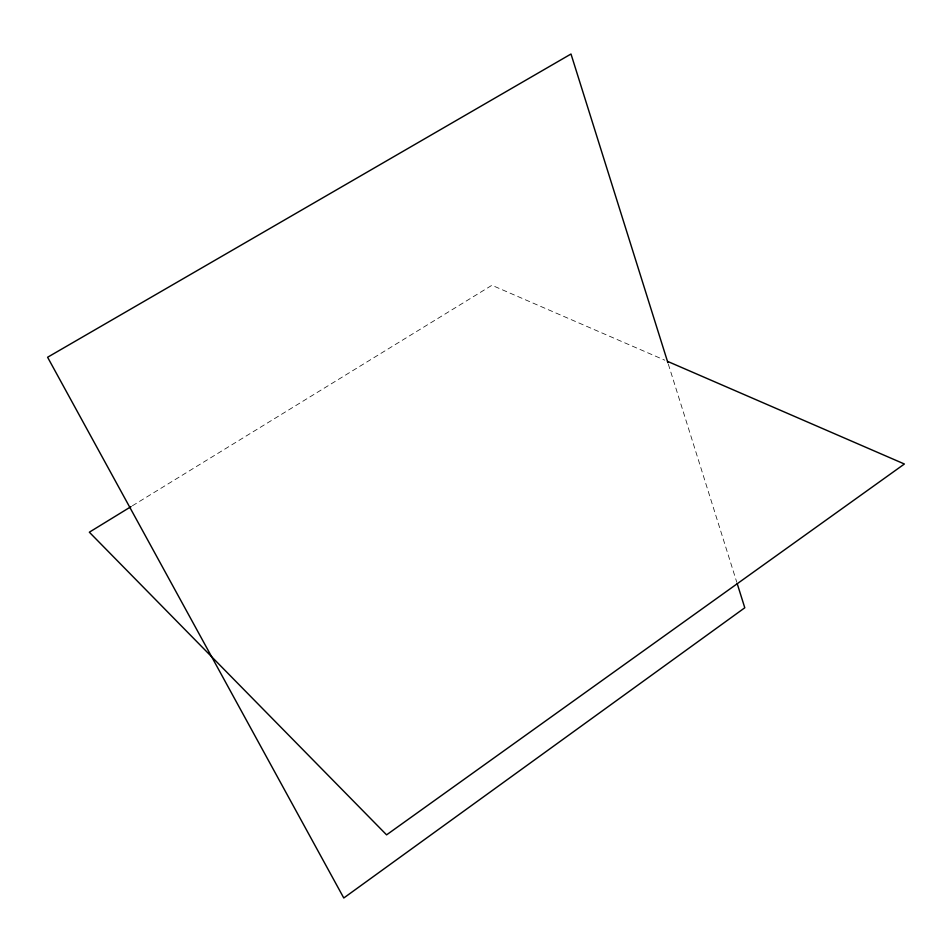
<?xml version="1.0" encoding="UTF-8"?>
<svg xmlns="http://www.w3.org/2000/svg" width="952" height="952" viewBox="0 0 952 952"><rect width="100%" height="100%" fill="white"/><g stroke="black" fill="none" stroke-linecap="round" stroke-linejoin="round"><path stroke-width="0.71" stroke-dasharray="4.76 3.57" d="M132.376 505.798L491.934 285.279L664.817 360.189M668.34 364.176L736.788 582.279"/><path stroke-width="1.43" d="M131.114 506.583L89.333 532.204L386.583 834.856L904.4 464.005L667.542 361.367M667.899 362.76L570.998 54.014L47.6 357.25L343.779 897.986L744.785 607.781L737.229 583.707"/></g></svg>
